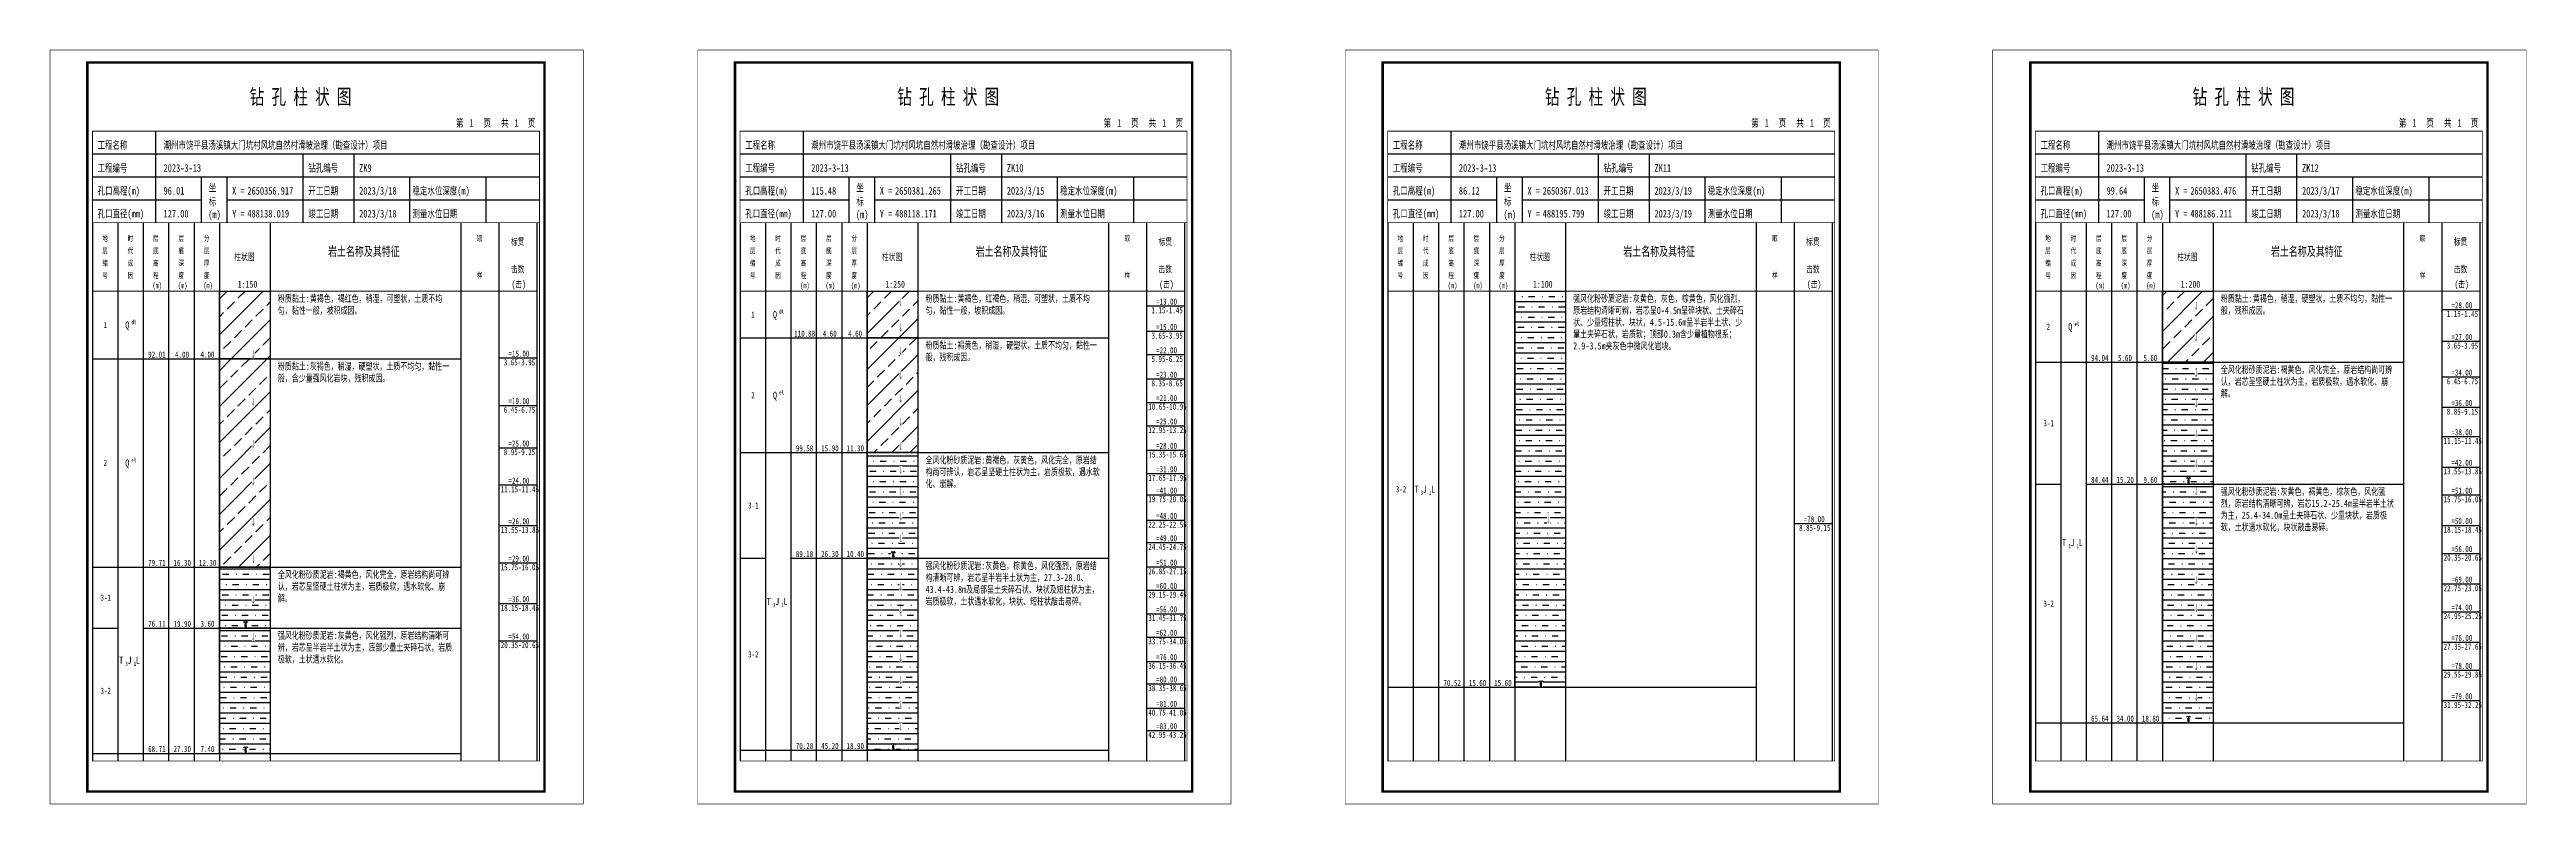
# Model space of a CAD drawing. Extents: x -17 to 4273, y -202 to 95.
# Drawn here: x 2023 to 2998, y -202 to 95 of the extents above; entities that cross this region are included whole.
import ezdxf
from ezdxf.enums import TextEntityAlignment as Align

# ---------------------------------------------------------------- set-up
doc = ezdxf.new("R2010")
doc.units = 0
doc.header["$MEASUREMENT"] = 0
doc.linetypes.add('DASHDOTX2', pattern=[2, 1, -0.5, 0, -0.5])
for name, color, linetype in [('GICAD_POUMIAN', 7, 'Continuous'), ('ZZT_BGBJ', 7, 'Continuous'), ('ZZT_FHD', 7, 'Continuous'), ('ZZT_TC', 7, 'Continuous')]:
    doc.layers.add(name, color=color, linetype=linetype)
doc.styles.add('BODYCONTENT', font='simfang.ttf', dxfattribs={"width": 0.7, "height": 2.8})
doc.styles.add('BODYTITLE', font='simfang.ttf', dxfattribs={"width": 0.7, "height": 3.6})
doc.styles.add('标注栏-第一列', font='', dxfattribs={"width": 0.7, "height": 3})
doc.styles.get('标注栏-第一列').set_extended_font_data('SimSun')
pattern_1 = [(45, (0, 0), (-7.071068, 7.071068), []), (45, (7.071, 0), (-7.071068, 7.071068), [4, -2])]
pattern_2 = [(0, (0, 0), (0, 4.05), []), (0, (3.24, 1.944), (4.05, 4.05), [0.162, -2.43, 2.43, -2.916])]

# ---------------------------------------------------------------- blocks, each defined once
blk = doc.blocks.new('FH_QUAN_C')
blk.add_wipeout([(0, 0), (1.13, 0), (1.13, 1.61), (0, 1.61)])
at = {"layer": 'GICAD_POUMIAN', "color": 1}
for p, q in [((0, 1.4), (0.28, 1.61)), ((0.28, 1.61), (0.56, 1.41)), ((0.28, 1.26), (0.86, 1.26)), ((0.28, 0.41), (0.86, 0.41)), ((0.29, 0.81), (0.84, 0.81)), ((0.56, 1.41), (0.84, 1.61)), ((0.56, 1.41), (0.56, 0)), ((0.84, 1.61), (1.13, 1.4)), ((0.28, 0), (0.86, 0))]:
    blk.add_line(p, q, dxfattribs=at)
blk = doc.blocks.new('FH_QIANG_C')
blk.add_wipeout([(0, 0), (1.13, 0), (1.13, 1.61), (0, 1.61)])
at = {"layer": 'GICAD_POUMIAN', "color": 1}
for p, q in [((0, 1.4), (0.28, 1.61)), ((0.28, 1.61), (0.56, 1.41)), ((0.28, 0.28), (0.86, 0.28)), ((0.29, 1.02), (0.84, 1.02)), ((0.29, 0.68), (0.84, 0.68)), ((0.56, 1.41), (0.84, 1.61)), ((0.56, 1.41), (0.56, 0)), ((0.84, 1.61), (1.13, 1.4))]:
    blk.add_line(p, q, dxfattribs=at)
blk = doc.blocks.new('zztSLbg')
blk.add_wipeout([(-0.05, -0.11), (1.04, -0.11), (1.04, 3), (-0.05, 3)])
at = {"color": 1, "const_width": 0.1}
for points in [[(0, 1), (0.5, 0), (1, 1)], [(0.5, 3), (0.5, 0)]]:
    blk.add_lwpolyline(points, dxfattribs=at)
blk = doc.blocks.new('block9', base_point=(16.77, 229))
for p, q in [((41.77, 229), (41.77, 265)), ((16.77, 256), (192.77, 256)), ((99.77, 229), (99.77, 256)), ((119.77, 229), (119.77, 256)), ((16.77, 247), (192.77, 247)), ((59.77, 229), (59.77, 247)), ((69.77, 229), (69.77, 247)), ((141.77, 229), (141.77, 247)), ((171.77, 229), (171.77, 247)), ((16.77, 238), (59.77, 238)), ((69.77, 238), (192.77, 238))]:
    blk.add_line(p, q)
for points, const_width in [([(0, 0), (210, 0), (210, 297), (0, 297)], 0.25), ([(14.77, 5), (194.77, 5), (194.77, 292), (14.77, 292)], 1), ([(16.77, 265), (192.77, 265), (192.77, 17), (16.77, 17)], 0.3)]:
    blk.add_lwpolyline(points, close=True, dxfattribs=dict(const_width=const_width))
at = {"const_width": 0.3}
blk.add_lwpolyline([(16.77, 229), (192.77, 229)], dxfattribs=at)
at = {"style": '标注栏-第一列', "width": 0.7}
for s, height, p in [('钻 孔 柱 状 图', 6, (78.67, 275.54)), ('第', 3, (159.9, 266.7)), (' 1', 3, (163.55, 266.75)), ('页', 3, (170.73, 266.7)), ('共', 3, (177.65, 266.7)), (' 1', 3, (181.31, 266.7)), ('页', 3, (188.21, 266.7)), ('工程名称', 3, (18.77, 258)), ('潮州市饶平县汤溪镇大门坑村风坑自然村滑坡治理（勘查设计）项目', 3, (44.77, 258)), ('工程编号', 3, (18.77, 249)), ('2023-3-13', 3, (44.77, 249)), ('坐', 3, (62.56, 241.24)), ('钻孔编号', 3, (101.77, 249)), ('ZK9', 3, (121.77, 249)), ('孔口高程(m)', 3, (18.77, 240)), ('孔口直径(mm)', 3, (18.77, 231)), ('96.01', 3, (44.77, 240)), ('标', 3, (62.56, 235.7)), ('X =', 3, (71.77, 240)), ('2650356.917', 3, (77.77, 240)), ('竣工日期', 3, (101.77, 231)), ('开工日期', 3, (101.77, 240)), ('2023/3/18', 3, (121.77, 240)), ('2023/3/18', 3, (121.77, 231)), ('稳定水位深度(m)', 3, (142.77, 240)), ('测量水位日期', 3, (142.77, 231)), ('127.00', 3, (44.77, 231)), ('(m) ', 3, (62.37, 230.65)), ('Y =', 3, (71.77, 231)), ('488138.019', 3, (77.77, 231))]:
    blk.add_text(s, height=height, dxfattribs=at).set_placement(p)
blk = doc.blocks.new('block10', base_point=(16.77, 229))
for p, q in [((41.77, 229), (41.77, 265)), ((16.77, 256), (192.77, 256)), ((99.77, 229), (99.77, 256)), ((119.77, 229), (119.77, 256)), ((16.77, 247), (192.77, 247)), ((59.77, 229), (59.77, 247)), ((69.77, 229), (69.77, 247)), ((141.77, 229), (141.77, 247)), ((171.77, 229), (171.77, 247)), ((16.77, 238), (59.77, 238)), ((69.77, 238), (192.77, 238))]:
    blk.add_line(p, q)
for points, const_width in [([(0, 0), (210, 0), (210, 297), (0, 297)], 0.25), ([(14.77, 5), (194.77, 5), (194.77, 292), (14.77, 292)], 1), ([(16.77, 265), (192.77, 265), (192.77, 17), (16.77, 17)], 0.3)]:
    blk.add_lwpolyline(points, close=True, dxfattribs=dict(const_width=const_width))
at = {"const_width": 0.3}
blk.add_lwpolyline([(16.77, 229), (192.77, 229)], dxfattribs=at)
at = {"style": '标注栏-第一列', "width": 0.7}
for s, height, p in [('钻 孔 柱 状 图', 6, (78.67, 275.54)), ('第', 3, (159.9, 266.7)), (' 1', 3, (163.55, 266.75)), ('页', 3, (170.73, 266.7)), ('共', 3, (177.65, 266.7)), (' 1', 3, (181.31, 266.7)), ('页', 3, (188.21, 266.7)), ('工程名称', 3, (18.77, 258)), ('潮州市饶平县汤溪镇大门坑村风坑自然村滑坡治理（勘查设计）项目', 3, (44.77, 258)), ('工程编号', 3, (18.77, 249)), ('2023-3-13', 3, (44.77, 249)), ('坐', 3, (62.56, 241.24)), ('钻孔编号', 3, (101.77, 249)), ('ZK10', 3, (121.77, 249)), ('孔口高程(m)', 3, (18.77, 240)), ('孔口直径(mm)', 3, (18.77, 231)), ('115.48', 3, (44.77, 240)), ('标', 3, (62.56, 235.7)), ('X =', 3, (71.77, 240)), ('2650381.265', 3, (77.77, 240)), ('竣工日期', 3, (101.77, 231)), ('开工日期', 3, (101.77, 240)), ('2023/3/15', 3, (121.77, 240)), ('2023/3/16', 3, (121.77, 231)), ('稳定水位深度(m)', 3, (142.77, 240)), ('测量水位日期', 3, (142.77, 231)), ('127.00', 3, (44.77, 231)), ('(m) ', 3, (62.37, 230.65)), ('Y =', 3, (71.77, 231)), ('488118.171', 3, (77.77, 231))]:
    blk.add_text(s, height=height, dxfattribs=at).set_placement(p)
blk = doc.blocks.new('block11', base_point=(16.77, 229))
for p, q in [((41.77, 229), (41.77, 265)), ((16.77, 256), (192.77, 256)), ((99.77, 229), (99.77, 256)), ((119.77, 229), (119.77, 256)), ((16.77, 247), (192.77, 247)), ((59.77, 229), (59.77, 247)), ((69.77, 229), (69.77, 247)), ((141.77, 229), (141.77, 247)), ((171.77, 229), (171.77, 247)), ((16.77, 238), (59.77, 238)), ((69.77, 238), (192.77, 238))]:
    blk.add_line(p, q)
for points, const_width in [([(0, 0), (210, 0), (210, 297), (0, 297)], 0.25), ([(14.77, 5), (194.77, 5), (194.77, 292), (14.77, 292)], 1), ([(16.77, 265), (192.77, 265), (192.77, 17), (16.77, 17)], 0.3)]:
    blk.add_lwpolyline(points, close=True, dxfattribs=dict(const_width=const_width))
at = {"const_width": 0.3}
blk.add_lwpolyline([(16.77, 229), (192.77, 229)], dxfattribs=at)
at = {"style": '标注栏-第一列', "width": 0.7}
for s, height, p in [('钻 孔 柱 状 图', 6, (78.67, 275.54)), ('第', 3, (159.9, 266.7)), (' 1', 3, (163.55, 266.75)), ('页', 3, (170.73, 266.7)), ('共', 3, (177.65, 266.7)), (' 1', 3, (181.31, 266.7)), ('页', 3, (188.21, 266.7)), ('工程名称', 3, (18.77, 258)), ('潮州市饶平县汤溪镇大门坑村风坑自然村滑坡治理（勘查设计）项目', 3, (44.77, 258)), ('工程编号', 3, (18.77, 249)), ('2023-3-13', 3, (44.77, 249)), ('坐', 3, (62.56, 241.24)), ('钻孔编号', 3, (101.77, 249)), ('ZK11', 3, (121.77, 249)), ('孔口高程(m)', 3, (18.77, 240)), ('孔口直径(mm)', 3, (18.77, 231)), ('86.12', 3, (44.77, 240)), ('标', 3, (62.56, 235.7)), ('X =', 3, (71.77, 240)), ('2650367.013', 3, (77.77, 240)), ('竣工日期', 3, (101.77, 231)), ('开工日期', 3, (101.77, 240)), ('2023/3/19', 3, (121.77, 240)), ('2023/3/19', 3, (121.77, 231)), ('稳定水位深度(m)', 3, (142.77, 240)), ('测量水位日期', 3, (142.77, 231)), ('127.00', 3, (44.77, 231)), ('(m) ', 3, (62.37, 230.65)), ('Y =', 3, (71.77, 231)), ('488195.799', 3, (77.77, 231))]:
    blk.add_text(s, height=height, dxfattribs=at).set_placement(p)
blk = doc.blocks.new('block12', base_point=(16.77, 229))
for p, q in [((41.77, 229), (41.77, 265)), ((16.77, 256), (192.77, 256)), ((99.77, 229), (99.77, 256)), ((119.77, 229), (119.77, 256)), ((16.77, 247), (192.77, 247)), ((59.77, 229), (59.77, 247)), ((69.77, 229), (69.77, 247)), ((141.77, 229), (141.77, 247)), ((171.77, 229), (171.77, 247)), ((16.77, 238), (59.77, 238)), ((69.77, 238), (192.77, 238))]:
    blk.add_line(p, q)
for points, const_width in [([(0, 0), (210, 0), (210, 297), (0, 297)], 0.25), ([(14.77, 5), (194.77, 5), (194.77, 292), (14.77, 292)], 1), ([(16.77, 265), (192.77, 265), (192.77, 17), (16.77, 17)], 0.3)]:
    blk.add_lwpolyline(points, close=True, dxfattribs=dict(const_width=const_width))
at = {"const_width": 0.3}
blk.add_lwpolyline([(16.77, 229), (192.77, 229)], dxfattribs=at)
at = {"style": '标注栏-第一列', "width": 0.7}
for s, height, p in [('钻 孔 柱 状 图', 6, (78.67, 275.54)), ('第', 3, (159.9, 266.7)), (' 1', 3, (163.55, 266.75)), ('页', 3, (170.73, 266.7)), ('共', 3, (177.65, 266.7)), (' 1', 3, (181.31, 266.7)), ('页', 3, (188.21, 266.7)), ('工程名称', 3, (18.77, 258)), ('潮州市饶平县汤溪镇大门坑村风坑自然村滑坡治理（勘查设计）项目', 3, (44.77, 258)), ('工程编号', 3, (18.77, 249)), ('2023-3-13', 3, (44.77, 249)), ('坐', 3, (62.56, 241.24)), ('钻孔编号', 3, (101.77, 249)), ('ZK12', 3, (121.77, 249)), ('孔口高程(m)', 3, (18.77, 240)), ('孔口直径(mm)', 3, (18.77, 231)), ('99.64', 3, (44.77, 240)), ('标', 3, (62.56, 235.7)), ('X =', 3, (71.77, 240)), ('2650383.476', 3, (77.77, 240)), ('竣工日期', 3, (101.77, 231)), ('开工日期', 3, (101.77, 240)), ('2023/3/17', 3, (121.77, 240)), ('2023/3/18', 3, (121.77, 231)), ('稳定水位深度(m)', 3, (142.77, 240)), ('测量水位日期', 3, (142.77, 231)), ('127.00', 3, (44.77, 231)), ('(m) ', 3, (62.37, 230.65)), ('Y =', 3, (71.77, 231)), ('488186.211', 3, (77.77, 231))]:
    blk.add_text(s, height=height, dxfattribs=at).set_placement(p)

msp = doc.modelspace()

# ---------------------------------------------------------------- hatches: boundary and pattern name
at = {"layer": 'ZZT_TC'}
h = msp.add_hatch(dxfattribs=at)
h.set_pattern_fill('GKFZNT', color=256, style=0)
h.set_pattern_definition(pattern_1)
h.paths.add_polyline_path([(2090, 0), (2110, 0), (2110, -26.67), (2090, -26.67)], flags=0)
h = msp.add_hatch(dxfattribs=at)
h.set_pattern_fill('GKFZNT', color=256, style=0)
h.set_pattern_definition(pattern_1)
h.paths.add_polyline_path([(2345, 0), (2365, 0), (2365, -18.4), (2345, -18.4)], flags=0)
h = msp.add_hatch(dxfattribs=at)
h.set_pattern_fill('GKFSZNY', color=256, style=0)
h.set_pattern_definition(pattern_2)
h.paths.add_polyline_path([(2600, 0), (2620, 0), (2620, -156), (2600, -156)], flags=0)
h = msp.add_hatch(dxfattribs=at)
h.set_pattern_fill('GKFZNT', color=256, style=0)
h.set_pattern_definition(pattern_1)
h.paths.add_polyline_path([(2855, 0), (2875, 0), (2875, -28), (2855, -28)], flags=0)
h = msp.add_hatch(dxfattribs=at)
h.set_pattern_fill('GKFZNT', color=256, style=0)
h.set_pattern_definition(pattern_1)
h.paths.add_polyline_path([(2345, -18.4), (2365, -18.4), (2365, -63.6), (2345, -63.6)], flags=0)
h = msp.add_hatch(dxfattribs=at)
h.set_pattern_fill('GKFZNT', color=256, style=0)
h.set_pattern_definition(pattern_1)
h.paths.add_polyline_path([(2090, -26.67), (2110, -26.67), (2110, -108.67), (2090, -108.67)], flags=0)
h = msp.add_hatch(dxfattribs=at)
h.set_pattern_fill('GKFSZNY', color=256, style=0)
h.set_pattern_definition(pattern_2)
h.paths.add_polyline_path([(2855, -28), (2875, -28), (2875, -76), (2855, -76)], flags=0)
h = msp.add_hatch(dxfattribs=at)
h.set_pattern_fill('GKFSZNY', color=256, style=0)
h.set_pattern_definition(pattern_2)
h.paths.add_polyline_path([(2345, -63.6), (2365, -63.6), (2365, -105.2), (2345, -105.2)], flags=0)
h = msp.add_hatch(dxfattribs=at)
h.set_pattern_fill('GKFSZNY', color=256, style=0)
h.set_pattern_definition(pattern_2)
h.paths.add_polyline_path([(2090, -108.67), (2110, -108.67), (2110, -132.67), (2090, -132.67)], flags=0)

# ---------------------------------------------------------------- linework, layer by layer
at = {"layer": 'ZZT_FHD', "linetype": 'DASHDOTX2'}
for p, q in [((2855, -28), (2875, -28)), ((2345, -63.6), (2365, -63.6)), ((2090, -108.67), (2110, -108.67))]:
    msp.add_line(p, q, dxfattribs=at)
at = {"layer": 'ZZT_TC'}
for p, q in [((2040, 27), (2040, -185)), ((2050, 27), (2050, -185)), ((2060, 27), (2060, -185)), ((2070, 27), (2070, -185)), ((2080, 27), (2080, -185)), ((2090, 27), (2090, -185)), ((2110, 27), (2110, -185)), ((2185, 27), (2185, -185)), ((2200, 27), (2200, -185)), ((2215, 27), (2215, -185)), ((2295, 27), (2295, -185)), ((2305, 27), (2305, -185)), ((2315, 27), (2315, -185)), ((2325, 27), (2325, -185)), ((2335, 27), (2335, -185)), ((2345, 27), (2345, -185)), ((2365, 27), (2365, -185)), ((2440, 27), (2440, -185)), ((2455, 27), (2455, -185)), ((2470, 27), (2470, -185)), ((2550, 27), (2550, -185)), ((2560, 27), (2560, -185)), ((2570, 27), (2570, -185)), ((2580, 27), (2580, -185)), ((2590, 27), (2590, -185)), ((2600, 27), (2600, -185)), ((2620, 27), (2620, -185)), ((2695, 27), (2695, -185)), ((2710, 27), (2710, -185)), ((2725, 27), (2725, -185)), ((2805, 27), (2805, -185)), ((2815, 27), (2815, -185)), ((2825, 27), (2825, -185)), ((2835, 27), (2835, -185)), ((2845, 27), (2845, -185)), ((2855, 27), (2855, -185)), ((2875, 27), (2875, -185)), ((2950, 27), (2950, -185)), ((2965, 27), (2965, -185)), ((2980, 27), (2980, -185)), ((2455, -5.8), (2470, -5.8)), ((2965, -7.25), (2980, -7.25)), ((2295, -18.4), (2305, -18.4)), ((2305, -18.4), (2315, -18.4)), ((2315, -18.4), (2325, -18.4)), ((2325, -18.4), (2335, -18.4)), ((2335, -18.4), (2345, -18.4)), ((2365, -18.4), (2440, -18.4)), ((2455, -15.8), (2470, -15.8)), ((2040, -26.67), (2050, -26.67)), ((2050, -26.67), (2060, -26.67)), ((2060, -26.67), (2070, -26.67)), ((2070, -26.67), (2080, -26.67)), ((2080, -26.67), (2090, -26.67)), ((2110, -26.67), (2185, -26.67)), ((2200, -26.33), (2215, -26.33)), ((2455, -25), (2470, -25)), ((2805, -28), (2815, -28)), ((2815, -28), (2825, -28)), ((2825, -28), (2835, -28)), ((2835, -28), (2845, -28)), ((2845, -28), (2855, -28)), ((2875, -28), (2950, -28)), ((2965, -19.75), (2980, -19.75)), ((2455, -34.6), (2470, -34.6)), ((2965, -33.75), (2980, -33.75)), ((2200, -45), (2215, -45)), ((2455, -43.8), (2470, -43.8)), ((2965, -45.75), (2980, -45.75)), ((2455, -53), (2470, -53)), ((2965, -57.25), (2980, -57.25)), ((2200, -61.67), (2215, -61.67)), ((2295, -63.6), (2305, -63.6)), ((2305, -63.6), (2315, -63.6)), ((2315, -63.6), (2325, -63.6)), ((2325, -63.6), (2335, -63.6)), ((2335, -63.6), (2345, -63.6)), ((2365, -63.6), (2440, -63.6)), ((2455, -62.6), (2470, -62.6)), ((2200, -76.33), (2215, -76.33)), ((2455, -71.8), (2470, -71.8)), ((2805, -76), (2815, -76)), ((2825, -76), (2835, -76)), ((2825, -76), (2835, -76)), ((2835, -76), (2845, -76)), ((2835, -76), (2845, -76)), ((2845, -76), (2855, -76)), ((2875, -76), (2950, -76)), ((2965, -69.25), (2980, -69.25)), ((2455, -80.2), (2470, -80.2)), ((2965, -80.25), (2980, -80.25)), ((2200, -92.33), (2215, -92.33)), ((2455, -90.2), (2470, -90.2)), ((2710, -91.5), (2725, -91.5)), ((2965, -92.25), (2980, -92.25)), ((2200, -107), (2215, -107)), ((2295, -105.2), (2305, -105.2)), ((2315, -105.2), (2325, -105.2)), ((2315, -105.2), (2325, -105.2)), ((2325, -105.2), (2335, -105.2)), ((2325, -105.2), (2335, -105.2)), ((2335, -105.2), (2345, -105.2)), ((2365, -105.2), (2440, -105.2)), ((2455, -99), (2470, -99)), ((2965, -103.25), (2980, -103.25)), ((2040, -108.67), (2050, -108.67)), ((2050, -108.67), (2060, -108.67)), ((2060, -108.67), (2070, -108.67)), ((2070, -108.67), (2080, -108.67)), ((2080, -108.67), (2090, -108.67)), ((2110, -108.67), (2185, -108.67)), ((2455, -108.6), (2470, -108.6)), ((2965, -115.25), (2980, -115.25)), ((2200, -123), (2215, -123)), ((2455, -117.8), (2470, -117.8)), ((2965, -126.25), (2980, -126.25)), ((2040, -132.67), (2050, -132.67)), ((2060, -132.67), (2070, -132.67)), ((2060, -132.67), (2070, -132.67)), ((2070, -132.67), (2080, -132.67)), ((2070, -132.67), (2080, -132.67)), ((2080, -132.67), (2090, -132.67)), ((2110, -132.67), (2185, -132.67)), ((2455, -127), (2470, -127)), ((2455, -136.2), (2470, -136.2)), ((2200, -137.67), (2215, -137.67)), ((2455, -145.8), (2470, -145.8)), ((2965, -138.25), (2980, -138.25)), ((2455, -154.6), (2470, -154.6)), ((2550, -156), (2560, -156)), ((2560, -156), (2570, -156)), ((2570, -156), (2580, -156)), ((2580, -156), (2590, -156)), ((2590, -156), (2600, -156)), ((2600, -156), (2620, -156)), ((2620, -156), (2695, -156)), ((2965, -149.25), (2980, -149.25)), ((2455, -164.2), (2470, -164.2)), ((2965, -161.25), (2980, -161.25)), ((2455, -173), (2470, -173)), ((2805, -170), (2815, -170)), ((2815, -170), (2825, -170)), ((2825, -170), (2835, -170)), ((2835, -170), (2845, -170)), ((2845, -170), (2855, -170)), ((2855, -170), (2875, -170)), ((2875, -170), (2950, -170)), ((2040, -182), (2050, -182)), ((2050, -182), (2060, -182)), ((2060, -182), (2070, -182)), ((2070, -182), (2080, -182)), ((2080, -182), (2090, -182)), ((2090, -182), (2110, -182)), ((2110, -182), (2185, -182)), ((2295, -180.8), (2305, -180.8)), ((2305, -180.8), (2315, -180.8)), ((2315, -180.8), (2325, -180.8)), ((2325, -180.8), (2335, -180.8)), ((2335, -180.8), (2345, -180.8)), ((2345, -180.8), (2365, -180.8)), ((2365, -180.8), (2440, -180.8))]:
    msp.add_line(p, q, dxfattribs=at)
at = {"layer": 'ZZT_TC', "color": 7, "const_width": 0.3}
for points in [[(2040, 0), (2215, 0)], [(2550, 0), (2725, 0)]]:
    msp.add_lwpolyline(points, dxfattribs=at)
at = {"layer": 'ZZT_TC'}
for points in [[(2090, 0), (2110, 0), (2110, -26.67), (2090, -26.67)], [(2345, 0), (2365, 0), (2365, -18.4), (2345, -18.4)], [(2600, 0), (2620, 0), (2620, -156), (2600, -156)], [(2855, 0), (2875, 0), (2875, -28), (2855, -28)], [(2345, -18.4), (2365, -18.4), (2365, -63.6), (2345, -63.6)], [(2090, -26.67), (2110, -26.67), (2110, -108.67), (2090, -108.67)], [(2855, -28), (2875, -28), (2875, -76), (2855, -76)], [(2345, -63.6), (2365, -63.6), (2365, -105.2), (2345, -105.2)], [(2090, -108.67), (2110, -108.67), (2110, -132.67), (2090, -132.67)]]:
    msp.add_lwpolyline(points, close=True, dxfattribs=at)

# ---------------------------------------------------------------- texts
at = {"layer": 'ZZT_TC', "color": 7, "style": 'BODYTITLE', "width": 0.7}
for s, height, p in [('地', 2.21, (2043.87, 19.03)), ('时', 2.21, (2053.87, 19.03)), ('层', 2.21, (2063.87, 19.03)), ('层', 2.21, (2073.87, 19.03)), ('分', 2.21, (2083.87, 19.03)), ('取', 2.21, (2191.37, 19.03)), ('标贯', 2.7, (2204.74, 17.28)), ('地', 2.21, (2298.87, 19.03)), ('时', 2.21, (2308.87, 19.03)), ('层', 2.21, (2318.87, 19.03)), ('层', 2.21, (2328.87, 19.03)), ('分', 2.21, (2338.87, 19.03)), ('取', 2.21, (2446.37, 19.03)), ('标贯', 2.7, (2459.74, 17.28)), ('地', 2.21, (2553.87, 19.03)), ('时', 2.21, (2563.87, 19.03)), ('层', 2.21, (2573.87, 19.03)), ('层', 2.21, (2583.87, 19.03)), ('分', 2.21, (2593.87, 19.03)), ('取', 2.21, (2701.37, 19.03)), ('标贯', 2.7, (2714.74, 17.28)), ('地', 2.21, (2808.87, 19.03)), ('时', 2.21, (2818.87, 19.03)), ('层', 2.21, (2828.87, 19.03)), ('层', 2.21, (2838.87, 19.03)), ('分', 2.21, (2848.87, 19.03)), ('取', 2.21, (2956.37, 19.03)), ('标贯', 2.7, (2969.74, 17.28)), ('层', 2.21, (2043.87, 14.16)), ('编', 2.21, (2043.87, 9.3)), ('代', 2.21, (2053.87, 14.16)), ('成', 2.21, (2053.87, 9.3)), ('底', 2.21, (2063.87, 14.16)), ('高', 2.21, (2063.87, 9.3)), ('底', 2.21, (2073.87, 14.16)), ('深', 2.21, (2073.87, 9.3)), ('层', 2.21, (2083.87, 14.16)), ('厚', 2.21, (2083.87, 9.3)), ('柱状图', 2.7, (2095.85, 11.34)), ('岩土名称及其特征', 3.6, (2132.75, 12.78)), ('击数', 2.7, (2204.74, 6.48)), ('层', 2.21, (2298.87, 14.16)), ('编', 2.21, (2298.87, 9.3)), ('代', 2.21, (2308.87, 14.16)), ('成', 2.21, (2308.87, 9.3)), ('底', 2.21, (2318.87, 14.16)), ('高', 2.21, (2318.87, 9.3)), ('底', 2.21, (2328.87, 14.16)), ('深', 2.21, (2328.87, 9.3)), ('层', 2.21, (2338.87, 14.16)), ('厚', 2.21, (2338.87, 9.3)), ('柱状图', 2.7, (2350.85, 11.34)), ('岩土名称及其特征', 3.6, (2387.75, 12.78)), ('击数', 2.7, (2459.74, 6.48)), ('层', 2.21, (2553.87, 14.16)), ('编', 2.21, (2553.87, 9.3)), ('代', 2.21, (2563.87, 14.16)), ('成', 2.21, (2563.87, 9.3)), ('底', 2.21, (2573.87, 14.16)), ('高', 2.21, (2573.87, 9.3)), ('底', 2.21, (2583.87, 14.16)), ('深', 2.21, (2583.87, 9.3)), ('层', 2.21, (2593.87, 14.16)), ('厚', 2.21, (2593.87, 9.3)), ('柱状图', 2.7, (2605.85, 11.34)), ('岩土名称及其特征', 3.6, (2642.75, 12.78)), ('击数', 2.7, (2714.74, 6.48)), ('层', 2.21, (2808.87, 14.16)), ('编', 2.21, (2808.87, 9.3)), ('代', 2.21, (2818.87, 14.16)), ('成', 2.21, (2818.87, 9.3)), ('底', 2.21, (2828.87, 14.16)), ('高', 2.21, (2828.87, 9.3)), ('底', 2.21, (2838.87, 14.16)), ('深', 2.21, (2838.87, 9.3)), ('层', 2.21, (2848.87, 14.16)), ('厚', 2.21, (2848.87, 9.3)), ('柱状图', 2.7, (2860.85, 11.34)), ('岩土名称及其特征', 3.6, (2897.75, 12.78)), ('击数', 2.7, (2969.74, 6.48)), ('号', 2.21, (2043.87, 4.43)), ('因', 2.21, (2053.87, 4.43)), ('(m)', 2.213, (2063.62, 0.44)), ('程', 2.21, (2063.87, 4.43)), ('(m)', 2.213, (2073.62, 0.44)), ('度', 2.21, (2073.87, 4.43)), ('(m)', 2.213, (2083.62, 0.44)), ('度', 2.21, (2083.87, 4.43)), ('1:150', 2.7, (2097.2, 0.54)), ('样', 2.21, (2191.37, 4.43)), ('(击)', 2.7, (2205, 0.54)), ('号', 2.21, (2298.87, 4.43)), ('因', 2.21, (2308.87, 4.43)), ('(m)', 2.213, (2318.62, 0.44)), ('程', 2.21, (2318.87, 4.43)), ('(m)', 2.213, (2328.62, 0.44)), ('度', 2.21, (2328.87, 4.43)), ('(m)', 2.213, (2338.62, 0.44)), ('度', 2.21, (2338.87, 4.43)), ('样', 2.21, (2446.37, 4.43)), ('(击)', 2.7, (2460, 0.54)), ('号', 2.21, (2553.87, 4.43)), ('因', 2.21, (2563.87, 4.43)), ('(m)', 2.213, (2573.62, 0.44)), ('程', 2.21, (2573.87, 4.43)), ('(m)', 2.213, (2583.62, 0.44)), ('度', 2.21, (2583.87, 4.43)), ('(m)', 2.213, (2593.62, 0.44)), ('度', 2.21, (2593.87, 4.43)), ('1:100', 2.7, (2607.2, 0.54)), ('样', 2.21, (2701.37, 4.43)), ('(击)', 2.7, (2715, 0.54)), ('号', 2.21, (2808.87, 4.43)), ('因', 2.21, (2818.87, 4.43)), ('(m)', 2.213, (2828.62, 0.44)), ('程', 2.21, (2828.87, 4.43)), ('(m)', 2.213, (2838.62, 0.44)), ('度', 2.21, (2838.87, 4.43)), ('(m)', 2.213, (2848.62, 0.44)), ('度', 2.21, (2848.87, 4.43)), ('1:200', 2.7, (2862.2, 0.54)), ('样', 2.21, (2956.37, 4.43)), ('(击)', 2.7, (2970, 0.54))]:
    msp.add_text(s, height=height, dxfattribs=at).set_placement(p, align=Align.BOTTOM_LEFT)
at = {"layer": 'ZZT_TC', "color": 7, "style": 'BODYCONTENT', "width": 0.7}
for s, height, p in [('1', 2.4, (2299.39, -10.4)), ('Q', 2.8, (2307.92, -10.6)), ('dl', 1.68, (2310.36, -8.92)), ('1.15-1.45', 2.4, (2456.97, -8.7)), ('=13.00', 2.4, (2458.81, -5.3)), ('1.15-1.45', 2.4, (2966.97, -10.15)), ('=28.00', 2.4, (2968.81, -6.75)), ('1', 2.4, (2044.39, -14.53)), ('Q', 2.8, (2052.92, -14.73)), ('dl', 1.68, (2055.36, -13.05)), ('110.88', 2.4, (2316.31, -17.9)), ('4.60', 2.4, (2327.54, -17.9)), ('4.60', 2.4, (2337.54, -17.9)), ('3.65-3.95', 2.4, (2456.97, -18.7)), ('=15.00', 2.4, (2458.81, -15.3)), ('2', 2.4, (2809.39, -15.2)), ('Q', 2.8, (2817.92, -15.4)), ('el', 1.68, (2820.36, -13.72)), ('=27.00', 2.4, (2968.81, -19.25)), ('92.01', 2.4, (2061.93, -26.17)), ('4.00', 2.4, (2072.54, -26.17)), ('4.00', 2.4, (2082.54, -26.17)), ('3.65-3.95', 2.4, (2201.97, -29.23)), ('=15.00', 2.4, (2203.81, -25.83)), ('5.95-6.25', 2.4, (2456.97, -27.9)), ('=22.00', 2.4, (2458.81, -24.5)), ('94.04', 2.4, (2826.93, -27.5)), ('5.60', 2.4, (2837.54, -27.5)), ('5.60', 2.4, (2847.54, -27.5)), ('3.65-3.95', 2.4, (2966.97, -22.65)), ('el', 1.68, (2310.36, -40.72)), ('8.35-8.65', 2.4, (2456.97, -37.5)), ('=23.00', 2.4, (2458.81, -34.1)), ('6.45-6.75', 2.4, (2966.97, -36.65)), ('=34.00', 2.4, (2968.81, -33.25)), ('6.45-6.75', 2.4, (2201.97, -47.9)), ('=19.00', 2.4, (2203.81, -44.5)), ('2', 2.4, (2299.39, -42.2)), ('Q', 2.8, (2307.92, -42.4)), ('10.65-10.95', 2.4, (2455.74, -46.7)), ('=21.00', 2.4, (2458.81, -43.3)), ('8.85-9.15', 2.4, (2966.97, -48.65)), ('=36.00', 2.4, (2968.81, -45.25)), ('12.95-13.25', 2.4, (2455.74, -55.9)), ('=25.00', 2.4, (2458.81, -52.5)), ('3-1', 2.4, (2808.16, -53.2)), ('11.15-11.45', 2.4, (2965.74, -60.15)), ('=38.00', 2.4, (2968.81, -56.75)), ('2', 2.4, (2044.39, -68.87)), ('Q', 2.8, (2052.92, -69.07)), ('el', 1.68, (2055.36, -67.39)), ('8.95-9.25', 2.4, (2201.97, -64.57)), ('=25.00', 2.4, (2203.81, -61.17)), ('99.58', 2.4, (2316.93, -63.1)), ('15.90', 2.4, (2326.93, -63.1)), ('11.30', 2.4, (2336.93, -63.1)), ('15.35-15.65', 2.4, (2455.74, -65.5)), ('=28.00', 2.4, (2458.81, -62.1)), ('=42.00', 2.4, (2968.81, -68.75)), ('11.15-11.45', 2.4, (2200.74, -79.23)), ('=24.00', 2.4, (2203.81, -75.83)), ('17.65-17.95', 2.4, (2455.74, -74.7)), ('=31.00', 2.4, (2458.81, -71.3)), ('=41.00', 2.4, (2458.81, -79.7)), ('3-2', 2.4, (2553.16, -79.2)), ('T', 2.8, (2560.49, -79.4)), ('J', 2.8, (2563.78, -79.4)), ('L', 2.8, (2567.08, -79.4)), ('84.44', 2.4, (2826.93, -75.5)), ('84.44', 2.4, (2826.93, -75.5)), ('15.20', 2.4, (2836.93, -75.5)), ('15.20', 2.4, (2836.93, -75.5)), ('9.60', 2.4, (2847.54, -75.5)), ('13.55-13.85', 2.4, (2965.74, -72.15)), ('=51.00', 2.4, (2968.81, -79.75)), ('3-1', 2.4, (2298.16, -85.6)), ('19.75-20.05', 2.4, (2455.74, -83.1)), ('=48.00', 2.4, (2458.81, -89.7)), ('3', 1.68, (2562.92, -80.24)), ('1', 1.68, (2566.22, -80.24)), ('15.75-16.05', 2.4, (2965.74, -83.15)), ('13.55-13.85', 2.4, (2200.74, -95.23)), ('=26.00', 2.4, (2203.81, -91.83)), ('22.25-22.55', 2.4, (2455.74, -93.1)), ('=49.00', 2.4, (2458.81, -98.5)), ('8.85-9.15', 2.4, (2711.97, -94.4)), ('=78.00', 2.4, (2713.81, -91)), ('18.15-18.45', 2.4, (2965.74, -95.15)), ('=50.00', 2.4, (2968.81, -91.75)), ('79.71', 2.4, (2061.93, -108.17)), ('16.30', 2.4, (2071.93, -108.17)), ('12.30', 2.4, (2081.93, -108.17)), ('=29.00', 2.4, (2203.81, -106.5)), ('89.18', 2.4, (2316.93, -104.7)), ('89.18', 2.4, (2316.93, -104.7)), ('26.30', 2.4, (2326.93, -104.7)), ('26.30', 2.4, (2326.93, -104.7)), ('10.40', 2.4, (2336.93, -104.7)), ('24.45-24.75', 2.4, (2455.74, -101.9)), ('=51.00', 2.4, (2458.81, -108.1)), ('T', 2.8, (2815.49, -100.4)), ('3', 1.68, (2817.92, -101.24)), ('J', 2.8, (2818.78, -100.4)), ('1', 1.68, (2821.22, -101.24)), ('L', 2.8, (2822.08, -100.4)), ('20.35-20.65', 2.4, (2965.74, -106.15)), ('=56.00', 2.4, (2968.81, -102.75)), ('15.75-16.05', 2.4, (2200.74, -109.9)), ('26.85-27.15', 2.4, (2455.74, -111.5)), ('=60.00', 2.4, (2458.81, -117.3)), ('22.75-23.05', 2.4, (2965.74, -118.15)), ('=69.00', 2.4, (2968.81, -114.75)), ('3-1', 2.4, (2043.16, -121.87)), ('18.15-18.45', 2.4, (2200.74, -125.9)), ('=36.00', 2.4, (2203.81, -122.5)), ('T', 2.8, (2305.49, -123.6)), ('3', 1.68, (2307.92, -124.44)), ('J', 2.8, (2308.78, -123.6)), ('1', 1.68, (2311.22, -124.44)), ('L', 2.8, (2312.08, -123.6)), ('29.15-29.45', 2.4, (2455.74, -120.7)), ('=56.00', 2.4, (2458.81, -126.5)), ('3-2', 2.4, (2808.16, -124.2)), ('24.95-25.25', 2.4, (2965.74, -129.15)), ('=74.00', 2.4, (2968.81, -125.75)), ('76.11', 2.4, (2061.93, -132.17)), ('76.11', 2.4, (2061.93, -132.17)), ('19.90', 2.4, (2071.93, -132.17)), ('19.90', 2.4, (2071.93, -132.17)), ('3.60', 2.4, (2082.54, -132.17)), ('=54.00', 2.4, (2203.81, -137.17)), ('31.45-31.75', 2.4, (2455.74, -129.9)), ('=62.00', 2.4, (2458.81, -135.7)), ('=76.00', 2.4, (2968.81, -137.75)), ('T', 2.8, (2050.49, -146.73)), ('3', 1.68, (2052.92, -147.57)), ('J', 2.8, (2053.78, -146.73)), ('1', 1.68, (2056.22, -147.57)), ('L', 2.8, (2057.08, -146.73)), ('20.35-20.65', 2.4, (2200.74, -140.57)), ('3-2', 2.4, (2298.16, -144.2)), ('33.75-34.05', 2.4, (2455.74, -139.1)), ('=76.00', 2.4, (2458.81, -145.3)), ('27.35-27.65', 2.4, (2965.74, -141.15)), ('36.15-36.45', 2.4, (2455.74, -148.7)), ('38.35-38.65', 2.4, (2455.74, -157.5)), ('=80.00', 2.4, (2458.81, -154.1)), ('70.52', 2.4, (2571.93, -155.5)), ('15.60', 2.4, (2581.93, -155.5)), ('15.60', 2.4, (2591.93, -155.5)), ('29.55-29.85', 2.4, (2965.74, -152.15)), ('=78.00', 2.4, (2968.81, -148.75)), ('3-2', 2.4, (2043.16, -158.53)), ('40.75-41.05', 2.4, (2455.74, -167.1)), ('=81.00', 2.4, (2458.81, -163.7)), ('31.95-32.25', 2.4, (2965.74, -164.15)), ('=79.00', 2.4, (2968.81, -160.75)), ('42.95-43.25', 2.4, (2455.74, -175.9)), ('=83.00', 2.4, (2458.81, -172.5)), ('65.64', 2.4, (2826.93, -169.5)), ('34.00', 2.4, (2836.93, -169.5)), ('18.80', 2.4, (2846.93, -169.5)), ('68.71', 2.4, (2061.93, -181.5)), ('27.30', 2.4, (2071.93, -181.5)), ('7.40', 2.4, (2082.54, -181.5)), ('70.28', 2.4, (2316.93, -180.3)), ('45.20', 2.4, (2326.93, -180.3)), ('18.90', 2.4, (2336.93, -180.3))]:
    msp.add_text(s, height=height, dxfattribs=at).set_placement(p)
at = {"layer": 'ZZT_TC', "color": 7, "char_height": 2.8, "width": 69, "attachment_point": 1, "style": 'BODYCONTENT'}
for s, insert in [('粉质黏土:黄褐色，褐红色，稍湿，可塑状，土质不均匀，黏性一般，坡积成因。', (2113, -1.5)), ('粉质黏土:黄褐色，红褐色，稍湿，可塑状，土质不均匀，黏性一般，坡积成因。', (2368, -1.5)), ('强风化粉砂质泥岩:灰黄色，灰色，棕黄色，风化强烈，原岩结构清晰可辨，岩芯呈0-4.5m呈碎块状、土夹碎石状、少量短柱状、块状，4.5-15.6m呈半岩半土状、少量土夹碎石状，岩质软；顶部0.3m含少量植物根系；2.9-3.5m夹灰色中微风化岩块。', (2623, -1.5)), ('粉质黏土:黄褐色，稍湿，硬塑状，土质不均匀，黏性一般，残积成因。', (2878, -1.5)), ('粉质黏土:褐黄色，稍湿，硬塑状，土质不均匀，黏性一般，残积成因。', (2368, -19.9)), ('粉质黏土:灰褐色，稍湿，硬塑状，土质不均匀，黏性一般，含少量强风化岩块，残积成因。', (2113, -28.17)), ('全风化粉砂质泥岩:褐黄色，风化完全，原岩结构尚可辨认，岩芯呈坚硬土柱状为主，岩质极软，遇水软化、崩解。', (2878, -29.5)), ('全风化粉砂质泥岩:黄褐色，灰黄色，风化完全，原岩结构尚可辨认，岩芯呈坚硬土柱状为主，岩质极软，遇水软化、崩解。', (2368, -65.1)), ('强风化粉砂质泥岩:灰黄色，褐黄色，棕灰色，风化强烈，原岩结构清晰可辨，岩芯15.2-25.4m呈半岩半土状为主，25.4-34.0m呈土夹碎石状、少量块状，岩质极软，土状遇水软化，块状敲击易碎。', (2878, -77.5)), ('强风化粉砂质泥岩:灰黄色，棕黄色，风化强烈，原岩结构清晰可辨，岩芯呈半岩半土状为主，27.3-28.0、43.4-43.8m及局部呈土夹碎石状、块状及短柱状为主，岩质极软，土状遇水软化，块状、短柱状敲击易碎。', (2368, -106.7)), ('全风化粉砂质泥岩:褐黄色，风化完全，原岩结构尚可辨认，岩芯呈坚硬土柱状为主，岩质极软，遇水软化、崩解。', (2113, -110.17)), ('强风化粉砂质泥岩:灰黄色，风化强烈，原岩结构清晰可辨，岩芯呈半岩半土状为主，底部少量土夹碎石状，岩质极软，土状遇水软化。', (2113, -134.17))]:
    msp.add_mtext(s, dxfattribs=dict(at, insert=insert))

# ---------------------------------------------------------------- next in the draw order: block references
at = {"layer": 'ZZT_BGBJ'}
for p in [(2357.79, -5.8), (2867.79, -7.25), (2357.79, -15.8), (2867.79, -19.75), (2102.79, -26.33), (2357.79, -25), (2357.79, -34.6), (2867.79, -33.75), (2102.79, -45), (2357.79, -43.8), (2867.79, -45.75), (2357.79, -53), (2867.79, -57.25), (2102.79, -61.67), (2357.79, -62.6), (2102.79, -76.33), (2357.79, -71.8), (2357.79, -80.2), (2357.79, -90.2), (2102.79, -92.33), (2612.79, -91.5), (2102.79, -107), (2102.79, -123)]:
    msp.add_blockref('zztSLbg', p, dxfattribs=at)
at = {"layer": 'ZZT_FHD', "linetype": 'DASHDOTX2', "xscale": 1.5, "yscale": 1.5}
for name, p in [('FH_QUAN_C', (2864.44, -75.8)), ('FH_QUAN_C', (2354.44, -105)), ('FH_QUAN_C', (2099.44, -132.47)), ('FH_QIANG_C', (2609.44, -155.8))]:
    msp.add_blockref(name, p, dxfattribs=at)

# ---------------------------------------------------------------- next in the draw order: hatches: boundary and pattern name
at = {"layer": 'ZZT_TC'}
h = msp.add_hatch(dxfattribs=at)
h.set_pattern_fill('GKFSZNY', color=256, style=0)
h.set_pattern_definition(pattern_2)
h.paths.add_polyline_path([(2855, -76), (2875, -76), (2875, -170), (2855, -170)], flags=0)
h = msp.add_hatch(dxfattribs=at)
h.set_pattern_fill('GKFSZNY', color=256, style=0)
h.set_pattern_definition(pattern_2)
h.paths.add_polyline_path([(2345, -105.2), (2365, -105.2), (2365, -180.8), (2345, -180.8)], flags=0)
h = msp.add_hatch(dxfattribs=at)
h.set_pattern_fill('GKFSZNY', color=256, style=0)
h.set_pattern_definition(pattern_2)
h.paths.add_polyline_path([(2090, -132.67), (2110, -132.67), (2110, -182), (2090, -182)], flags=0)

# ---------------------------------------------------------------- next in the draw order: linework, layer by layer
at = {"layer": 'ZZT_FHD', "linetype": 'DASHDOTX2'}
for p, q in [((2855, -76), (2875, -76)), ((2345, -105.2), (2365, -105.2)), ((2090, -132.67), (2110, -132.67)), ((2600, -156), (2620, -156))]:
    msp.add_line(p, q, dxfattribs=at)
at = {"layer": 'ZZT_TC', "color": 7, "const_width": 0.3, "flags": 128}
msp.add_lwpolyline([(2550, 27), (2725, 27), (2725, -185), (2550, -185)], close=True, dxfattribs=at)
at = {"layer": 'ZZT_TC', "color": 7, "const_width": 0.3}
for points in [[(2295, 0), (2470, 0)], [(2805, 0), (2980, 0)]]:
    msp.add_lwpolyline(points, dxfattribs=at)
at = {"layer": 'ZZT_TC'}
for points in [[(2855, -76), (2875, -76), (2875, -170), (2855, -170)], [(2345, -105.2), (2365, -105.2), (2365, -180.8), (2345, -180.8)], [(2090, -132.67), (2110, -132.67), (2110, -182), (2090, -182)]]:
    msp.add_lwpolyline(points, close=True, dxfattribs=at)

# ---------------------------------------------------------------- next in the draw order: block references
at = {"layer": 'ZZT_BGBJ'}
for p in [(2867.79, -69.25), (2357.79, -99)]:
    msp.add_blockref('zztSLbg', p, dxfattribs=at)
at = {"layer": 'ZZT_TC'}
msp.add_blockref('block11', (2550, 27), dxfattribs=at)

# ---------------------------------------------------------------- next in the draw order: texts
at = {"layer": 'ZZT_TC', "color": 7, "style": 'BODYTITLE', "width": 0.7}
msp.add_text('1:250', height=2.7, dxfattribs=at).set_placement((2352.2, 0.54), align=Align.BOTTOM_LEFT)

# ---------------------------------------------------------------- next in the draw order: block references
at = {"layer": 'ZZT_BGBJ'}
for p in [(2867.79, -80.25), (2867.79, -92.25), (2357.79, -108.6), (2867.79, -103.25), (2357.79, -117.8), (2867.79, -115.25), (2357.79, -127), (2867.79, -126.25), (2102.79, -137.67), (2357.79, -136.2), (2867.79, -138.25), (2357.79, -145.8), (2867.79, -149.25), (2357.79, -154.6), (2357.79, -164.2), (2867.79, -161.25), (2357.79, -173)]:
    msp.add_blockref('zztSLbg', p, dxfattribs=at)
at = {"layer": 'ZZT_FHD', "linetype": 'DASHDOTX2', "xscale": 1.5, "yscale": 1.5}
for p in [(2864.44, -169.8), (2099.44, -181.8), (2354.44, -180.6)]:
    msp.add_blockref('FH_QIANG_C', p, dxfattribs=at)

# ---------------------------------------------------------------- next in the draw order: linework, layer by layer
at = {"layer": 'ZZT_FHD', "linetype": 'DASHDOTX2'}
for p, q in [((2855, -170), (2875, -170)), ((2090, -182), (2110, -182)), ((2345, -180.8), (2365, -180.8))]:
    msp.add_line(p, q, dxfattribs=at)
at = {"layer": 'ZZT_TC', "color": 7, "const_width": 0.3, "flags": 128}
for points in [[(2040, 27), (2215, 27), (2215, -185), (2040, -185)], [(2295, 27), (2470, 27), (2470, -185), (2295, -185)], [(2805, 27), (2980, 27), (2980, -185), (2805, -185)]]:
    msp.add_lwpolyline(points, close=True, dxfattribs=at)

# ---------------------------------------------------------------- next in the draw order: block references
at = {"layer": 'ZZT_TC'}
for name, p in [('block9', (2040, 27)), ('block10', (2295, 27)), ('block12', (2805, 27))]:
    msp.add_blockref(name, p, dxfattribs=at)

doc.saveas('drawing.dxf')
